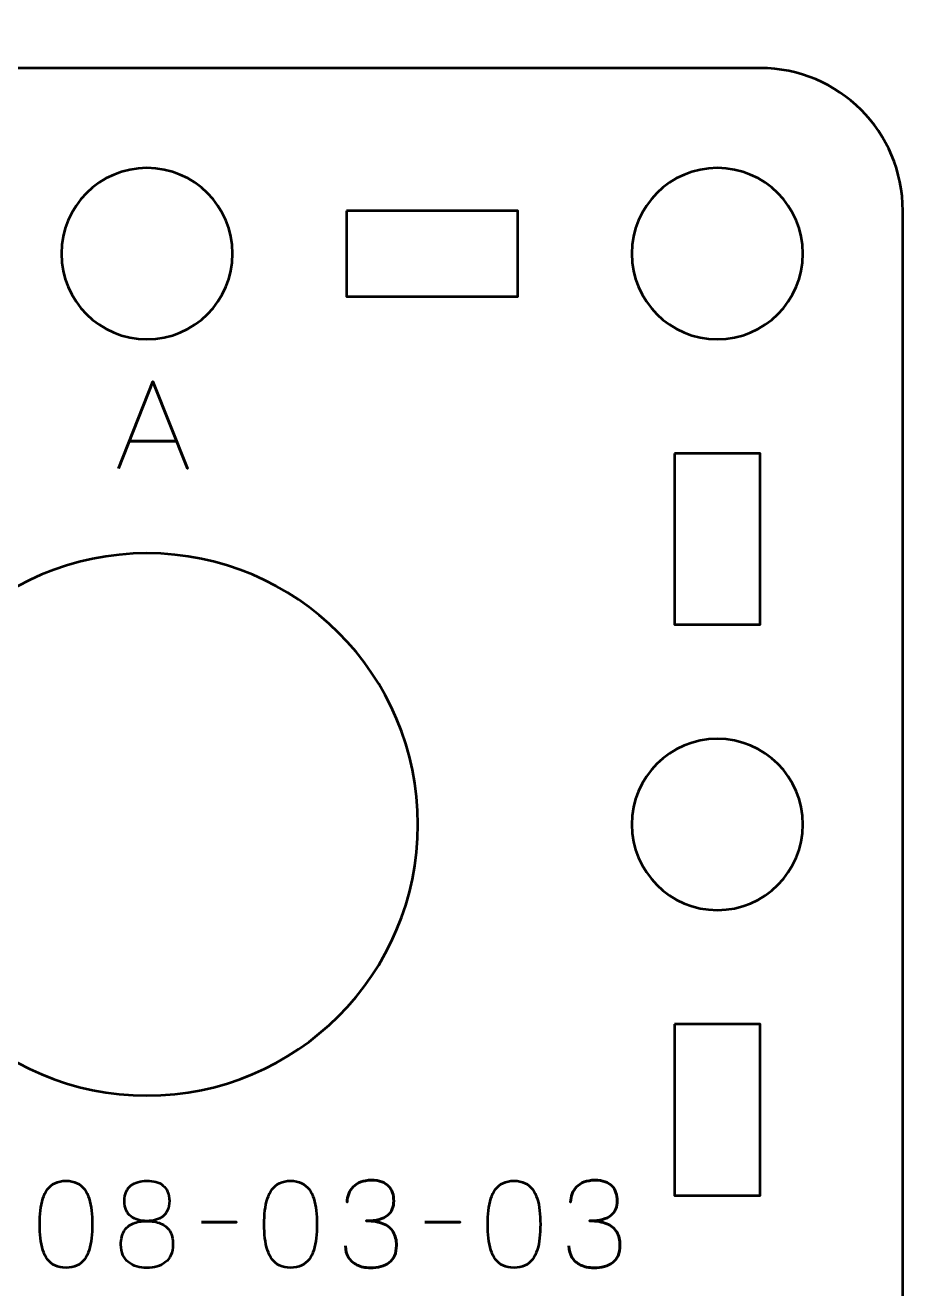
# Model space of a CAD drawing. Header units: centimetres. Extents: x -17.9 to -3.1, y -25.3 to -4.3.
# Drawn here: x -15.177 to -12.058, y -22.077 to -17.65 of the extents above; entities that cross this region are included whole.
import ezdxf

# ---------------------------------------------------------------- set-up
doc = ezdxf.new("R2010")
doc.units = ezdxf.units.CM
doc.header["$MEASUREMENT"] = 0
doc.layers.add('Layer 1', color=7, linetype='Continuous')

msp = doc.modelspace()

# ---------------------------------------------------------------- linework, layer by layer
at = {"layer": 'Layer 1', "color": 22, "lineweight": 53}
msp.add_open_spline([(-17.90003, -24.8499), (-17.90003, -24.8499), (-17.90003, -4.84994), (-17.90003, -4.84994), (-17.90003, -4.84994), (-17.90003, -4.57297), (-17.67694, -4.34998), (-17.39994, -4.34998), (-17.39994, -4.34998), (-17.39994, -4.34998), (-3.60007, -4.34998), (-3.60007, -4.34998), (-3.60007, -4.34998), (-3.32293, -4.34998), (-3.09997, -4.57297), (-3.09997, -4.84994), (-3.09997, -4.84994), (-3.09997, -4.84994), (-3.09997, -24.8499), (-3.09997, -24.8499), (-3.09997, -24.8499), (-3.09997, -25.1269), (-3.32293, -25.34999), (-3.60007, -25.34999), (-3.60007, -25.34999), (-3.60007, -25.34999), (-17.39994, -25.34999), (-17.39994, -25.34999), (-17.39994, -25.34999), (-17.67694, -25.34999), (-17.90003, -25.1269), (-17.90003, -24.8499)], degree=3, knots=[0, 0, 0, 0, 0.125, 0.125, 0.125, 0.125, 0.25, 0.25, 0.25, 0.25, 0.375, 0.375, 0.375, 0.375, 0.5, 0.5, 0.5, 0.5, 0.625, 0.625, 0.625, 0.625, 0.75, 0.75, 0.75, 0.75, 0.875, 0.875, 0.875, 0.875, 1, 1, 1, 1], dxfattribs=at)
at = {"layer": 'Layer 1', "color": 2, "lineweight": 53}
msp.add_open_spline([(-16.89993, -17.79997), (-16.89993, -17.79997), (-12.60006, -17.79997), (-12.60006, -17.79997), (-12.60006, -17.79997), (-12.32292, -17.79997), (-12.09996, -18.02306), (-12.09996, -18.30006), (-12.09996, -18.30006), (-12.09996, -18.30006), (-12.09996, -22.59993), (-12.09996, -22.59993), (-12.09996, -22.59993), (-12.09996, -22.87707), (-12.32292, -23.10003), (-12.60006, -23.10003), (-12.60006, -23.10003), (-12.60006, -23.10003), (-16.89993, -23.10003), (-16.89993, -23.10003), (-16.89993, -23.10003), (-17.17693, -23.10003), (-17.40002, -22.87707), (-17.40002, -22.59993), (-17.40002, -22.59993), (-17.40002, -22.59993), (-17.40002, -18.30006), (-17.40002, -18.30006), (-17.40002, -18.30006), (-17.40002, -18.02306), (-17.17693, -17.79997), (-16.89993, -17.79997)], degree=3, knots=[0, 0, 0, 0, 0.125, 0.125, 0.125, 0.125, 0.25, 0.25, 0.25, 0.25, 0.375, 0.375, 0.375, 0.375, 0.5, 0.5, 0.5, 0.5, 0.625, 0.625, 0.625, 0.625, 0.75, 0.75, 0.75, 0.75, 0.875, 0.875, 0.875, 0.875, 1, 1, 1, 1], dxfattribs=at)
at = {"layer": 'Layer 1', "lineweight": 53}
for points in [[(-14.44992, -18.45), (-14.44992, -18.61577), (-14.58429, -18.75), (-14.74992, -18.75), (-14.74992, -18.75), (-14.91569, -18.75), (-15.04992, -18.61577), (-15.04992, -18.45), (-15.04992, -18.45), (-15.04992, -18.28433), (-14.91569, -18.14999), (-14.74992, -18.14999), (-14.74992, -18.14999), (-14.58429, -18.14999), (-14.44992, -18.28433), (-14.44992, -18.45)], [(-12.44999, -18.45), (-12.44999, -18.61577), (-12.58432, -18.75), (-12.74999, -18.75), (-12.74999, -18.75), (-12.91562, -18.75), (-13.04999, -18.61577), (-13.04999, -18.45), (-13.04999, -18.45), (-13.04999, -18.28433), (-12.91562, -18.14999), (-12.74999, -18.14999), (-12.74999, -18.14999), (-12.58432, -18.14999), (-12.44999, -18.28433), (-12.44999, -18.45)], [(-14.05001, -18.30006), (-14.05001, -18.30006), (-13.45001, -18.30006), (-13.45001, -18.30006), (-13.45001, -18.30006), (-13.45001, -18.30006), (-13.45001, -18.60007), (-13.45001, -18.60007), (-13.45001, -18.60007), (-13.45001, -18.60007), (-14.05001, -18.60007), (-14.05001, -18.60007), (-14.05001, -18.60007), (-14.05001, -18.60007), (-14.05001, -18.30006), (-14.05001, -18.30006)], [(-12.90006, -19.15001), (-12.90006, -19.15001), (-12.60006, -19.15001), (-12.60006, -19.15001), (-12.60006, -19.15001), (-12.60006, -19.15001), (-12.60006, -19.75002), (-12.60006, -19.75002), (-12.60006, -19.75002), (-12.60006, -19.75002), (-12.90006, -19.75002), (-12.90006, -19.75002), (-12.90006, -19.75002), (-12.90006, -19.75002), (-12.90006, -19.15001), (-12.90006, -19.15001)], [(-12.44999, -20.45007), (-12.44999, -20.6157), (-12.58432, -20.75007), (-12.74999, -20.75007), (-12.74999, -20.75007), (-12.91562, -20.75007), (-13.04999, -20.6157), (-13.04999, -20.45007), (-13.04999, -20.45007), (-13.04999, -20.2843), (-12.91562, -20.15007), (-12.74999, -20.15007), (-12.74999, -20.15007), (-12.58432, -20.15007), (-12.44999, -20.2843), (-12.44999, -20.45007)], [(-12.90006, -21.14998), (-12.90006, -21.14998), (-12.60006, -21.14998), (-12.60006, -21.14998), (-12.60006, -21.14998), (-12.60006, -21.14998), (-12.60006, -21.74998), (-12.60006, -21.74998), (-12.60006, -21.74998), (-12.60006, -21.74998), (-12.90006, -21.74998), (-12.90006, -21.74998), (-12.90006, -21.74998), (-12.90006, -21.74998), (-12.90006, -21.14998), (-12.90006, -21.14998)]]:
    msp.add_open_spline(points, degree=3, knots=[0, 0, 0, 0, 0.25, 0.25, 0.25, 0.25, 0.5, 0.5, 0.5, 0.5, 0.75, 0.75, 0.75, 0.75, 1, 1, 1, 1], dxfattribs=at)
at = {"layer": 'Layer 1', "color": 30, "lineweight": 53}
for points, knots in [([(-14.85015, -19.20342), (-14.85015, -19.20342), (-14.72908, -18.8982), (-14.72908, -18.8982), (-14.72908, -18.8982), (-14.72908, -18.8982), (-14.60758, -19.20342), (-14.60758, -19.20342), (-14.60758, -19.20342), (-14.60758, -19.20342), (-14.72908, -18.8982), (-14.72908, -18.8982), (-14.72908, -18.8982), (-14.72908, -18.8982), (-14.85015, -19.20342), (-14.85015, -19.20342)], [0, 0, 0, 0, 0.25, 0.25, 0.25, 0.25, 0.5, 0.5, 0.5, 0.5, 0.75, 0.75, 0.75, 0.75, 1, 1, 1, 1]), ([(-14.81205, -19.10732), (-14.81205, -19.10732), (-14.64611, -19.10732), (-14.64611, -19.10732), (-14.64611, -19.10732), (-14.64611, -19.10732), (-14.81205, -19.10732), (-14.81205, -19.10732)], [0, 0, 0, 0, 0.5, 0.5, 0.5, 0.5, 1, 1, 1, 1]), ([(-15.03387, -22.00342), (-15.01906, -22.00335), (-15.00629, -22.00074), (-14.99563, -21.99566), (-14.99563, -21.99566), (-14.98505, -21.99058), (-14.97623, -21.98331), (-14.96918, -21.97407), (-14.96918, -21.97407), (-14.96219, -21.96476), (-14.95669, -21.95375), (-14.9526, -21.94105), (-14.9526, -21.94105), (-14.94857, -21.92835), (-14.94568, -21.91445), (-14.94406, -21.89921), (-14.94406, -21.89921), (-14.94236, -21.88397), (-14.94152, -21.86795), (-14.94159, -21.85102), (-14.94159, -21.85102), (-14.94152, -21.83416), (-14.94236, -21.81814), (-14.94406, -21.80297), (-14.94406, -21.80297), (-14.94568, -21.7878), (-14.94857, -21.77383), (-14.9526, -21.76113), (-14.9526, -21.76113), (-14.95669, -21.7485), (-14.96219, -21.7375), (-14.96918, -21.72811), (-14.96918, -21.72811), (-14.97623, -21.7188), (-14.98505, -21.71153), (-14.99563, -21.70645), (-14.99563, -21.70645), (-15.00629, -21.7013), (-15.01906, -21.69869), (-15.03387, -21.69862), (-15.03387, -21.69862), (-15.04869, -21.69869), (-15.06146, -21.7013), (-15.07212, -21.70645), (-15.07212, -21.70645), (-15.0827, -21.71153), (-15.09152, -21.7188), (-15.09857, -21.72811), (-15.09857, -21.72811), (-15.10556, -21.7375), (-15.11106, -21.7485), (-15.11515, -21.76113), (-15.11515, -21.76113), (-15.11918, -21.77383), (-15.12207, -21.7878), (-15.12369, -21.80297), (-15.12369, -21.80297), (-15.12538, -21.81814), (-15.12623, -21.83416), (-15.12616, -21.85102), (-15.12616, -21.85102), (-15.12623, -21.86795), (-15.12538, -21.88397), (-15.12369, -21.89921), (-15.12369, -21.89921), (-15.12207, -21.91445), (-15.11918, -21.92835), (-15.11515, -21.94105), (-15.11515, -21.94105), (-15.11106, -21.95375), (-15.10556, -21.96476), (-15.09857, -21.97407), (-15.09857, -21.97407), (-15.09152, -21.98331), (-15.0827, -21.99058), (-15.07212, -21.99566), (-15.07212, -21.99566), (-15.06146, -22.00074), (-15.04869, -22.00335), (-15.03387, -22.00342)], [0, 0, 0, 0, 0.05, 0.05, 0.05, 0.05, 0.1, 0.1, 0.1, 0.1, 0.15, 0.15, 0.15, 0.15, 0.2, 0.2, 0.2, 0.2, 0.25, 0.25, 0.25, 0.25, 0.3, 0.3, 0.3, 0.3, 0.35, 0.35, 0.35, 0.35, 0.4, 0.4, 0.4, 0.4, 0.45, 0.45, 0.45, 0.45, 0.5, 0.5, 0.5, 0.5, 0.55, 0.55, 0.55, 0.55, 0.6, 0.6, 0.6, 0.6, 0.65, 0.65, 0.65, 0.65, 0.7, 0.7, 0.7, 0.7, 0.75, 0.75, 0.75, 0.75, 0.8, 0.8, 0.8, 0.8, 0.85, 0.85, 0.85, 0.85, 0.9, 0.9, 0.9, 0.9, 0.95, 0.95, 0.95, 0.95, 1, 1, 1, 1]), ([(-15.03387, -22.00342), (-15.01906, -22.00335), (-15.00629, -22.00074), (-14.99563, -21.99566), (-14.99563, -21.99566), (-14.98505, -21.99058), (-14.97623, -21.98331), (-14.96918, -21.97407), (-14.96918, -21.97407), (-14.96219, -21.96476), (-14.95669, -21.95375), (-14.9526, -21.94105), (-14.9526, -21.94105), (-14.94857, -21.92835), (-14.94568, -21.91445), (-14.94406, -21.89921), (-14.94406, -21.89921), (-14.94236, -21.88397), (-14.94152, -21.86795), (-14.94159, -21.85102), (-14.94159, -21.85102), (-14.94152, -21.83416), (-14.94236, -21.81814), (-14.94406, -21.80297), (-14.94406, -21.80297), (-14.94568, -21.7878), (-14.94857, -21.77383), (-14.9526, -21.76113), (-14.9526, -21.76113), (-14.95669, -21.7485), (-14.96219, -21.7375), (-14.96918, -21.72811), (-14.96918, -21.72811), (-14.97623, -21.7188), (-14.98505, -21.71153), (-14.99563, -21.70645), (-14.99563, -21.70645), (-15.00629, -21.7013), (-15.01906, -21.69869), (-15.03387, -21.69862), (-15.03387, -21.69862), (-15.04869, -21.69869), (-15.06146, -21.7013), (-15.07212, -21.70645), (-15.07212, -21.70645), (-15.0827, -21.71153), (-15.09152, -21.7188), (-15.09857, -21.72811), (-15.09857, -21.72811), (-15.10556, -21.7375), (-15.11106, -21.7485), (-15.11515, -21.76113), (-15.11515, -21.76113), (-15.11918, -21.77383), (-15.12207, -21.7878), (-15.12369, -21.80297), (-15.12369, -21.80297), (-15.12538, -21.81814), (-15.12623, -21.83416), (-15.12616, -21.85102), (-15.12616, -21.85102), (-15.12623, -21.86795), (-15.12538, -21.88397), (-15.12369, -21.89921), (-15.12369, -21.89921), (-15.12207, -21.91445), (-15.11918, -21.92835), (-15.11515, -21.94105), (-15.11515, -21.94105), (-15.11106, -21.95375), (-15.10556, -21.96476), (-15.09857, -21.97407), (-15.09857, -21.97407), (-15.09152, -21.98331), (-15.0827, -21.99058), (-15.07212, -21.99566), (-15.07212, -21.99566), (-15.06146, -22.00074), (-15.04869, -22.00335), (-15.03387, -22.00342)], [0, 0, 0, 0, 0.05, 0.05, 0.05, 0.05, 0.1, 0.1, 0.1, 0.1, 0.15, 0.15, 0.15, 0.15, 0.2, 0.2, 0.2, 0.2, 0.25, 0.25, 0.25, 0.25, 0.3, 0.3, 0.3, 0.3, 0.35, 0.35, 0.35, 0.35, 0.4, 0.4, 0.4, 0.4, 0.45, 0.45, 0.45, 0.45, 0.5, 0.5, 0.5, 0.5, 0.55, 0.55, 0.55, 0.55, 0.6, 0.6, 0.6, 0.6, 0.65, 0.65, 0.65, 0.65, 0.7, 0.7, 0.7, 0.7, 0.75, 0.75, 0.75, 0.75, 0.8, 0.8, 0.8, 0.8, 0.85, 0.85, 0.85, 0.85, 0.9, 0.9, 0.9, 0.9, 0.95, 0.95, 0.95, 0.95, 1, 1, 1, 1]), ([(-14.75024, -21.83959), (-14.73938, -21.83959), (-14.72922, -21.83832), (-14.71969, -21.83578), (-14.71969, -21.83578), (-14.71024, -21.83317), (-14.70191, -21.82908), (-14.69465, -21.8235), (-14.69465, -21.8235), (-14.68745, -21.81793), (-14.68181, -21.81066), (-14.67771, -21.8017), (-14.67771, -21.8017), (-14.67362, -21.79281), (-14.67158, -21.78202), (-14.67151, -21.76932), (-14.67151, -21.76932), (-14.67158, -21.75662), (-14.67355, -21.74575), (-14.67743, -21.73672), (-14.67743, -21.73672), (-14.68131, -21.72769), (-14.68682, -21.72028), (-14.69387, -21.71457), (-14.69387, -21.71457), (-14.70093, -21.70892), (-14.70925, -21.70476), (-14.71885, -21.70215), (-14.71885, -21.70215), (-14.72837, -21.69954), (-14.73889, -21.69841), (-14.75024, -21.69862), (-14.75024, -21.69862), (-14.7616, -21.69876), (-14.77212, -21.70025), (-14.78164, -21.70286), (-14.78164, -21.70286), (-14.79124, -21.70554), (-14.79956, -21.70963), (-14.80662, -21.7152), (-14.80662, -21.7152), (-14.81367, -21.72078), (-14.81918, -21.72804), (-14.82306, -21.73693), (-14.82306, -21.73693), (-14.82694, -21.74589), (-14.82891, -21.75662), (-14.82898, -21.76932), (-14.82898, -21.76932), (-14.82891, -21.78202), (-14.82687, -21.79281), (-14.82277, -21.8017), (-14.82277, -21.8017), (-14.81868, -21.81066), (-14.81304, -21.81793), (-14.80577, -21.8235), (-14.80577, -21.8235), (-14.79857, -21.82908), (-14.79025, -21.83317), (-14.78079, -21.83578), (-14.78079, -21.83578), (-14.77127, -21.83832), (-14.76111, -21.83959), (-14.75024, -21.83959)], [0, 0, 0, 0, 0.0625, 0.0625, 0.0625, 0.0625, 0.125, 0.125, 0.125, 0.125, 0.1875, 0.1875, 0.1875, 0.1875, 0.25, 0.25, 0.25, 0.25, 0.3125, 0.3125, 0.3125, 0.3125, 0.375, 0.375, 0.375, 0.375, 0.4375, 0.4375, 0.4375, 0.4375, 0.5, 0.5, 0.5, 0.5, 0.5625, 0.5625, 0.5625, 0.5625, 0.625, 0.625, 0.625, 0.625, 0.6875, 0.6875, 0.6875, 0.6875, 0.75, 0.75, 0.75, 0.75, 0.8125, 0.8125, 0.8125, 0.8125, 0.875, 0.875, 0.875, 0.875, 0.9375, 0.9375, 0.9375, 0.9375, 1, 1, 1, 1]), ([(-14.75024, -21.83959), (-14.73938, -21.83959), (-14.72922, -21.83832), (-14.71969, -21.83578), (-14.71969, -21.83578), (-14.71024, -21.83317), (-14.70191, -21.82908), (-14.69465, -21.8235), (-14.69465, -21.8235), (-14.68745, -21.81793), (-14.68181, -21.81066), (-14.67771, -21.8017), (-14.67771, -21.8017), (-14.67362, -21.79281), (-14.67158, -21.78202), (-14.67151, -21.76932), (-14.67151, -21.76932), (-14.67158, -21.75662), (-14.67355, -21.74575), (-14.67743, -21.73672), (-14.67743, -21.73672), (-14.68131, -21.72769), (-14.68682, -21.72028), (-14.69387, -21.71457), (-14.69387, -21.71457), (-14.70093, -21.70892), (-14.70925, -21.70476), (-14.71885, -21.70215), (-14.71885, -21.70215), (-14.72837, -21.69954), (-14.73889, -21.69841), (-14.75024, -21.69862), (-14.75024, -21.69862), (-14.7616, -21.69876), (-14.77212, -21.70025), (-14.78164, -21.70286), (-14.78164, -21.70286), (-14.79124, -21.70554), (-14.79956, -21.70963), (-14.80662, -21.7152), (-14.80662, -21.7152), (-14.81367, -21.72078), (-14.81918, -21.72804), (-14.82306, -21.73693), (-14.82306, -21.73693), (-14.82694, -21.74589), (-14.82891, -21.75662), (-14.82898, -21.76932), (-14.82898, -21.76932), (-14.82891, -21.78202), (-14.82687, -21.79281), (-14.82277, -21.8017), (-14.82277, -21.8017), (-14.81868, -21.81066), (-14.81304, -21.81793), (-14.80577, -21.8235), (-14.80577, -21.8235), (-14.79857, -21.82908), (-14.79025, -21.83317), (-14.78079, -21.83578), (-14.78079, -21.83578), (-14.77127, -21.83832), (-14.76111, -21.83959), (-14.75024, -21.83959)], [0, 0, 0, 0, 0.0625, 0.0625, 0.0625, 0.0625, 0.125, 0.125, 0.125, 0.125, 0.1875, 0.1875, 0.1875, 0.1875, 0.25, 0.25, 0.25, 0.25, 0.3125, 0.3125, 0.3125, 0.3125, 0.375, 0.375, 0.375, 0.375, 0.4375, 0.4375, 0.4375, 0.4375, 0.5, 0.5, 0.5, 0.5, 0.5625, 0.5625, 0.5625, 0.5625, 0.625, 0.625, 0.625, 0.625, 0.6875, 0.6875, 0.6875, 0.6875, 0.75, 0.75, 0.75, 0.75, 0.8125, 0.8125, 0.8125, 0.8125, 0.875, 0.875, 0.875, 0.875, 0.9375, 0.9375, 0.9375, 0.9375, 1, 1, 1, 1]), ([(-14.24648, -22.00342), (-14.23167, -22.00335), (-14.2189, -22.00074), (-14.20824, -21.99566), (-14.20824, -21.99566), (-14.19766, -21.99058), (-14.18884, -21.98331), (-14.18179, -21.97407), (-14.18179, -21.97407), (-14.1748, -21.96476), (-14.1693, -21.95375), (-14.16521, -21.94105), (-14.16521, -21.94105), (-14.16118, -21.92835), (-14.15829, -21.91445), (-14.15667, -21.89921), (-14.15667, -21.89921), (-14.15497, -21.88397), (-14.15413, -21.86795), (-14.1542, -21.85102), (-14.1542, -21.85102), (-14.15413, -21.83416), (-14.15497, -21.81814), (-14.15667, -21.80297), (-14.15667, -21.80297), (-14.15829, -21.7878), (-14.16118, -21.77383), (-14.16521, -21.76113), (-14.16521, -21.76113), (-14.1693, -21.7485), (-14.1748, -21.7375), (-14.18179, -21.72811), (-14.18179, -21.72811), (-14.18884, -21.7188), (-14.19766, -21.71153), (-14.20824, -21.70645), (-14.20824, -21.70645), (-14.2189, -21.7013), (-14.23167, -21.69869), (-14.24648, -21.69862), (-14.24648, -21.69862), (-14.2613, -21.69869), (-14.27407, -21.7013), (-14.28473, -21.70645), (-14.28473, -21.70645), (-14.29531, -21.71153), (-14.30413, -21.7188), (-14.31118, -21.72811), (-14.31118, -21.72811), (-14.31817, -21.7375), (-14.32367, -21.7485), (-14.32776, -21.76113), (-14.32776, -21.76113), (-14.33179, -21.77383), (-14.33468, -21.7878), (-14.3363, -21.80297), (-14.3363, -21.80297), (-14.33799, -21.81814), (-14.33884, -21.83416), (-14.33877, -21.85102), (-14.33877, -21.85102), (-14.33884, -21.86795), (-14.33799, -21.88397), (-14.3363, -21.89921), (-14.3363, -21.89921), (-14.33468, -21.91445), (-14.33179, -21.92835), (-14.32776, -21.94105), (-14.32776, -21.94105), (-14.32367, -21.95375), (-14.31817, -21.96476), (-14.31118, -21.97407), (-14.31118, -21.97407), (-14.30413, -21.98331), (-14.29531, -21.99058), (-14.28473, -21.99566), (-14.28473, -21.99566), (-14.27407, -22.00074), (-14.2613, -22.00335), (-14.24648, -22.00342)], [0, 0, 0, 0, 0.05, 0.05, 0.05, 0.05, 0.1, 0.1, 0.1, 0.1, 0.15, 0.15, 0.15, 0.15, 0.2, 0.2, 0.2, 0.2, 0.25, 0.25, 0.25, 0.25, 0.3, 0.3, 0.3, 0.3, 0.35, 0.35, 0.35, 0.35, 0.4, 0.4, 0.4, 0.4, 0.45, 0.45, 0.45, 0.45, 0.5, 0.5, 0.5, 0.5, 0.55, 0.55, 0.55, 0.55, 0.6, 0.6, 0.6, 0.6, 0.65, 0.65, 0.65, 0.65, 0.7, 0.7, 0.7, 0.7, 0.75, 0.75, 0.75, 0.75, 0.8, 0.8, 0.8, 0.8, 0.85, 0.85, 0.85, 0.85, 0.9, 0.9, 0.9, 0.9, 0.95, 0.95, 0.95, 0.95, 1, 1, 1, 1]), ([(-14.24648, -22.00342), (-14.23167, -22.00335), (-14.2189, -22.00074), (-14.20824, -21.99566), (-14.20824, -21.99566), (-14.19766, -21.99058), (-14.18884, -21.98331), (-14.18179, -21.97407), (-14.18179, -21.97407), (-14.1748, -21.96476), (-14.1693, -21.95375), (-14.16521, -21.94105), (-14.16521, -21.94105), (-14.16118, -21.92835), (-14.15829, -21.91445), (-14.15667, -21.89921), (-14.15667, -21.89921), (-14.15497, -21.88397), (-14.15413, -21.86795), (-14.1542, -21.85102), (-14.1542, -21.85102), (-14.15413, -21.83416), (-14.15497, -21.81814), (-14.15667, -21.80297), (-14.15667, -21.80297), (-14.15829, -21.7878), (-14.16118, -21.77383), (-14.16521, -21.76113), (-14.16521, -21.76113), (-14.1693, -21.7485), (-14.1748, -21.7375), (-14.18179, -21.72811), (-14.18179, -21.72811), (-14.18884, -21.7188), (-14.19766, -21.71153), (-14.20824, -21.70645), (-14.20824, -21.70645), (-14.2189, -21.7013), (-14.23167, -21.69869), (-14.24648, -21.69862), (-14.24648, -21.69862), (-14.2613, -21.69869), (-14.27407, -21.7013), (-14.28473, -21.70645), (-14.28473, -21.70645), (-14.29531, -21.71153), (-14.30413, -21.7188), (-14.31118, -21.72811), (-14.31118, -21.72811), (-14.31817, -21.7375), (-14.32367, -21.7485), (-14.32776, -21.76113), (-14.32776, -21.76113), (-14.33179, -21.77383), (-14.33468, -21.7878), (-14.3363, -21.80297), (-14.3363, -21.80297), (-14.33799, -21.81814), (-14.33884, -21.83416), (-14.33877, -21.85102), (-14.33877, -21.85102), (-14.33884, -21.86795), (-14.33799, -21.88397), (-14.3363, -21.89921), (-14.3363, -21.89921), (-14.33468, -21.91445), (-14.33179, -21.92835), (-14.32776, -21.94105), (-14.32776, -21.94105), (-14.32367, -21.95375), (-14.31817, -21.96476), (-14.31118, -21.97407), (-14.31118, -21.97407), (-14.30413, -21.98331), (-14.29531, -21.99058), (-14.28473, -21.99566), (-14.28473, -21.99566), (-14.27407, -22.00074), (-14.2613, -22.00335), (-14.24648, -22.00342)], [0, 0, 0, 0, 0.05, 0.05, 0.05, 0.05, 0.1, 0.1, 0.1, 0.1, 0.15, 0.15, 0.15, 0.15, 0.2, 0.2, 0.2, 0.2, 0.25, 0.25, 0.25, 0.25, 0.3, 0.3, 0.3, 0.3, 0.35, 0.35, 0.35, 0.35, 0.4, 0.4, 0.4, 0.4, 0.45, 0.45, 0.45, 0.45, 0.5, 0.5, 0.5, 0.5, 0.55, 0.55, 0.55, 0.55, 0.6, 0.6, 0.6, 0.6, 0.65, 0.65, 0.65, 0.65, 0.7, 0.7, 0.7, 0.7, 0.75, 0.75, 0.75, 0.75, 0.8, 0.8, 0.8, 0.8, 0.85, 0.85, 0.85, 0.85, 0.9, 0.9, 0.9, 0.9, 0.95, 0.95, 0.95, 0.95, 1, 1, 1, 1]), ([(-14.05387, -21.9268), (-14.0538, -21.94204), (-14.05027, -21.9553), (-14.04329, -21.9668), (-14.04329, -21.9668), (-14.0363, -21.97823), (-14.02635, -21.98719), (-14.01337, -21.99361), (-14.01337, -21.99361), (-14.00039, -22.00003), (-13.9848, -22.00328), (-13.96666, -22.00342), (-13.96666, -22.00342), (-13.95305, -22.00342), (-13.9407, -22.00201), (-13.92948, -21.99905), (-13.92948, -21.99905), (-13.91833, -21.99608), (-13.90874, -21.9915), (-13.90062, -21.98522), (-13.90062, -21.98522), (-13.89251, -21.97894), (-13.8863, -21.97082), (-13.88186, -21.96095), (-13.88186, -21.96095), (-13.87748, -21.951), (-13.8753, -21.93907), (-13.87523, -21.9251), (-13.87523, -21.9251), (-13.87515, -21.90648), (-13.87896, -21.89074), (-13.88651, -21.87797), (-13.88651, -21.87797), (-13.89406, -21.8652), (-13.90578, -21.85561), (-13.92151, -21.84905), (-13.92151, -21.84905), (-13.93724, -21.84248), (-13.95742, -21.83917), (-13.9819, -21.83917), (-13.9819, -21.83917), (-13.96363, -21.83924), (-13.94832, -21.83755), (-13.93583, -21.83409), (-13.93583, -21.83409), (-13.92341, -21.83063), (-13.91347, -21.82576), (-13.90599, -21.81941), (-13.90599, -21.81941), (-13.89851, -21.81313), (-13.89308, -21.80565), (-13.88983, -21.79705), (-13.88983, -21.79705), (-13.88651, -21.78851), (-13.88489, -21.77913), (-13.88496, -21.7689), (-13.88496, -21.7689), (-13.88489, -21.75866), (-13.8863, -21.74921), (-13.88912, -21.74046), (-13.88912, -21.74046), (-13.89188, -21.73171), (-13.89639, -21.72402), (-13.90253, -21.71746), (-13.90253, -21.71746), (-13.90867, -21.7109), (-13.91678, -21.70575), (-13.92673, -21.70208), (-13.92673, -21.70208), (-13.93675, -21.69841), (-13.94896, -21.69658), (-13.96328, -21.69651), (-13.96328, -21.69651), (-13.97753, -21.69658), (-13.99002, -21.69869), (-14.0006, -21.70279), (-14.0006, -21.70279), (-14.01126, -21.70688), (-14.02, -21.71245), (-14.02706, -21.71958), (-14.02706, -21.71958), (-14.03404, -21.7267), (-14.03927, -21.73482), (-14.04272, -21.74399), (-14.04272, -21.74399), (-14.04625, -21.75316), (-14.04794, -21.7629), (-14.04794, -21.77313), (-14.04794, -21.77313), (-14.04794, -21.7629), (-14.04625, -21.75316), (-14.04272, -21.74399), (-14.04272, -21.74399), (-14.03927, -21.73482), (-14.03404, -21.7267), (-14.02706, -21.71958), (-14.02706, -21.71958), (-14.02, -21.71245), (-14.01126, -21.70688), (-14.0006, -21.70279), (-14.0006, -21.70279), (-13.99002, -21.69869), (-13.97753, -21.69658), (-13.96328, -21.69651), (-13.96328, -21.69651), (-13.94896, -21.69658), (-13.93675, -21.69841), (-13.92673, -21.70208), (-13.92673, -21.70208), (-13.91678, -21.70575), (-13.90867, -21.7109), (-13.90253, -21.71746), (-13.90253, -21.71746), (-13.89639, -21.72402), (-13.89188, -21.73171), (-13.88912, -21.74046), (-13.88912, -21.74046), (-13.8863, -21.74921), (-13.88489, -21.75866), (-13.88496, -21.7689), (-13.88496, -21.7689), (-13.88489, -21.77913), (-13.88651, -21.78851), (-13.88983, -21.79705), (-13.88983, -21.79705), (-13.89308, -21.80565), (-13.89851, -21.81313), (-13.90599, -21.81941), (-13.90599, -21.81941), (-13.91347, -21.82576), (-13.92341, -21.83063), (-13.93583, -21.83409), (-13.93583, -21.83409), (-13.94832, -21.83755), (-13.96363, -21.83924), (-13.9819, -21.83917), (-13.9819, -21.83917), (-13.95742, -21.83917), (-13.93724, -21.84248), (-13.92151, -21.84905), (-13.92151, -21.84905), (-13.90578, -21.85561), (-13.89406, -21.8652), (-13.88651, -21.87797), (-13.88651, -21.87797), (-13.87896, -21.89074), (-13.87515, -21.90648), (-13.87523, -21.9251), (-13.87523, -21.9251), (-13.8753, -21.93907), (-13.87748, -21.951), (-13.88186, -21.96095), (-13.88186, -21.96095), (-13.8863, -21.97082), (-13.89251, -21.97894), (-13.90062, -21.98522), (-13.90062, -21.98522), (-13.90874, -21.9915), (-13.91833, -21.99608), (-13.92948, -21.99905), (-13.92948, -21.99905), (-13.9407, -22.00201), (-13.95305, -22.00342), (-13.96666, -22.00342), (-13.96666, -22.00342), (-13.9848, -22.00328), (-14.00039, -22.00003), (-14.01337, -21.99361), (-14.01337, -21.99361), (-14.02635, -21.98719), (-14.0363, -21.97823), (-14.04329, -21.9668), (-14.04329, -21.9668), (-14.05027, -21.9553), (-14.0538, -21.94204), (-14.05387, -21.9268)], [0, 0, 0, 0, 0.0227273, 0.0227273, 0.0227273, 0.0227273, 0.0454545, 0.0454545, 0.0454545, 0.0454545, 0.0681818, 0.0681818, 0.0681818, 0.0681818, 0.0909091, 0.0909091, 0.0909091, 0.0909091, 0.1136364, 0.1136364, 0.1136364, 0.1136364, 0.1363636, 0.1363636, 0.1363636, 0.1363636, 0.1590909, 0.1590909, 0.1590909, 0.1590909, 0.1818182, 0.1818182, 0.1818182, 0.1818182, 0.2045455, 0.2045455, 0.2045455, 0.2045455, 0.2272727, 0.2272727, 0.2272727, 0.2272727, 0.25, 0.25, 0.25, 0.25, 0.2727273, 0.2727273, 0.2727273, 0.2727273, 0.2954545, 0.2954545, 0.2954545, 0.2954545, 0.3181818, 0.3181818, 0.3181818, 0.3181818, 0.3409091, 0.3409091, 0.3409091, 0.3409091, 0.3636364, 0.3636364, 0.3636364, 0.3636364, 0.3863636, 0.3863636, 0.3863636, 0.3863636, 0.4090909, 0.4090909, 0.4090909, 0.4090909, 0.4318182, 0.4318182, 0.4318182, 0.4318182, 0.4545455, 0.4545455, 0.4545455, 0.4545455, 0.4772727, 0.4772727, 0.4772727, 0.4772727, 0.5, 0.5, 0.5, 0.5, 0.5227273, 0.5227273, 0.5227273, 0.5227273, 0.5454545, 0.5454545, 0.5454545, 0.5454545, 0.5681818, 0.5681818, 0.5681818, 0.5681818, 0.5909091, 0.5909091, 0.5909091, 0.5909091, 0.6136364, 0.6136364, 0.6136364, 0.6136364, 0.6363636, 0.6363636, 0.6363636, 0.6363636, 0.6590909, 0.6590909, 0.6590909, 0.6590909, 0.6818182, 0.6818182, 0.6818182, 0.6818182, 0.7045455, 0.7045455, 0.7045455, 0.7045455, 0.7272727, 0.7272727, 0.7272727, 0.7272727, 0.75, 0.75, 0.75, 0.75, 0.7727273, 0.7727273, 0.7727273, 0.7727273, 0.7954545, 0.7954545, 0.7954545, 0.7954545, 0.8181818, 0.8181818, 0.8181818, 0.8181818, 0.8409091, 0.8409091, 0.8409091, 0.8409091, 0.8636364, 0.8636364, 0.8636364, 0.8636364, 0.8863636, 0.8863636, 0.8863636, 0.8863636, 0.9090909, 0.9090909, 0.9090909, 0.9090909, 0.9318182, 0.9318182, 0.9318182, 0.9318182, 0.9545455, 0.9545455, 0.9545455, 0.9545455, 0.9772727, 0.9772727, 0.9772727, 0.9772727, 1, 1, 1, 1]), ([(-13.4629, -22.00342), (-13.44809, -22.00335), (-13.43532, -22.00074), (-13.42466, -21.99566), (-13.42466, -21.99566), (-13.41408, -21.99058), (-13.40526, -21.98331), (-13.39821, -21.97407), (-13.39821, -21.97407), (-13.39122, -21.96476), (-13.38572, -21.95375), (-13.38163, -21.94105), (-13.38163, -21.94105), (-13.3776, -21.92835), (-13.37471, -21.91445), (-13.37309, -21.89921), (-13.37309, -21.89921), (-13.37139, -21.88397), (-13.37055, -21.86795), (-13.37062, -21.85102), (-13.37062, -21.85102), (-13.37055, -21.83416), (-13.37139, -21.81814), (-13.37309, -21.80297), (-13.37309, -21.80297), (-13.37471, -21.7878), (-13.3776, -21.77383), (-13.38163, -21.76113), (-13.38163, -21.76113), (-13.38572, -21.7485), (-13.39122, -21.7375), (-13.39821, -21.72811), (-13.39821, -21.72811), (-13.40526, -21.7188), (-13.41408, -21.71153), (-13.42466, -21.70645), (-13.42466, -21.70645), (-13.43532, -21.7013), (-13.44809, -21.69869), (-13.4629, -21.69862), (-13.4629, -21.69862), (-13.47772, -21.69869), (-13.49049, -21.7013), (-13.50115, -21.70645), (-13.50115, -21.70645), (-13.51173, -21.71153), (-13.52055, -21.7188), (-13.5276, -21.72811), (-13.5276, -21.72811), (-13.53459, -21.7375), (-13.54009, -21.7485), (-13.54418, -21.76113), (-13.54418, -21.76113), (-13.54821, -21.77383), (-13.5511, -21.7878), (-13.55272, -21.80297), (-13.55272, -21.80297), (-13.55441, -21.81814), (-13.55526, -21.83416), (-13.55519, -21.85102), (-13.55519, -21.85102), (-13.55526, -21.86795), (-13.55441, -21.88397), (-13.55272, -21.89921), (-13.55272, -21.89921), (-13.5511, -21.91445), (-13.54821, -21.92835), (-13.54418, -21.94105), (-13.54418, -21.94105), (-13.54009, -21.95375), (-13.53459, -21.96476), (-13.5276, -21.97407), (-13.5276, -21.97407), (-13.52055, -21.98331), (-13.51173, -21.99058), (-13.50115, -21.99566), (-13.50115, -21.99566), (-13.49049, -22.00074), (-13.47772, -22.00335), (-13.4629, -22.00342)], [0, 0, 0, 0, 0.05, 0.05, 0.05, 0.05, 0.1, 0.1, 0.1, 0.1, 0.15, 0.15, 0.15, 0.15, 0.2, 0.2, 0.2, 0.2, 0.25, 0.25, 0.25, 0.25, 0.3, 0.3, 0.3, 0.3, 0.35, 0.35, 0.35, 0.35, 0.4, 0.4, 0.4, 0.4, 0.45, 0.45, 0.45, 0.45, 0.5, 0.5, 0.5, 0.5, 0.55, 0.55, 0.55, 0.55, 0.6, 0.6, 0.6, 0.6, 0.65, 0.65, 0.65, 0.65, 0.7, 0.7, 0.7, 0.7, 0.75, 0.75, 0.75, 0.75, 0.8, 0.8, 0.8, 0.8, 0.85, 0.85, 0.85, 0.85, 0.9, 0.9, 0.9, 0.9, 0.95, 0.95, 0.95, 0.95, 1, 1, 1, 1]), ([(-13.4629, -22.00342), (-13.44809, -22.00335), (-13.43532, -22.00074), (-13.42466, -21.99566), (-13.42466, -21.99566), (-13.41408, -21.99058), (-13.40526, -21.98331), (-13.39821, -21.97407), (-13.39821, -21.97407), (-13.39122, -21.96476), (-13.38572, -21.95375), (-13.38163, -21.94105), (-13.38163, -21.94105), (-13.3776, -21.92835), (-13.37471, -21.91445), (-13.37309, -21.89921), (-13.37309, -21.89921), (-13.37139, -21.88397), (-13.37055, -21.86795), (-13.37062, -21.85102), (-13.37062, -21.85102), (-13.37055, -21.83416), (-13.37139, -21.81814), (-13.37309, -21.80297), (-13.37309, -21.80297), (-13.37471, -21.7878), (-13.3776, -21.77383), (-13.38163, -21.76113), (-13.38163, -21.76113), (-13.38572, -21.7485), (-13.39122, -21.7375), (-13.39821, -21.72811), (-13.39821, -21.72811), (-13.40526, -21.7188), (-13.41408, -21.71153), (-13.42466, -21.70645), (-13.42466, -21.70645), (-13.43532, -21.7013), (-13.44809, -21.69869), (-13.4629, -21.69862), (-13.4629, -21.69862), (-13.47772, -21.69869), (-13.49049, -21.7013), (-13.50115, -21.70645), (-13.50115, -21.70645), (-13.51173, -21.71153), (-13.52055, -21.7188), (-13.5276, -21.72811), (-13.5276, -21.72811), (-13.53459, -21.7375), (-13.54009, -21.7485), (-13.54418, -21.76113), (-13.54418, -21.76113), (-13.54821, -21.77383), (-13.5511, -21.7878), (-13.55272, -21.80297), (-13.55272, -21.80297), (-13.55441, -21.81814), (-13.55526, -21.83416), (-13.55519, -21.85102), (-13.55519, -21.85102), (-13.55526, -21.86795), (-13.55441, -21.88397), (-13.55272, -21.89921), (-13.55272, -21.89921), (-13.5511, -21.91445), (-13.54821, -21.92835), (-13.54418, -21.94105), (-13.54418, -21.94105), (-13.54009, -21.95375), (-13.53459, -21.96476), (-13.5276, -21.97407), (-13.5276, -21.97407), (-13.52055, -21.98331), (-13.51173, -21.99058), (-13.50115, -21.99566), (-13.50115, -21.99566), (-13.49049, -22.00074), (-13.47772, -22.00335), (-13.4629, -22.00342)], [0, 0, 0, 0, 0.05, 0.05, 0.05, 0.05, 0.1, 0.1, 0.1, 0.1, 0.15, 0.15, 0.15, 0.15, 0.2, 0.2, 0.2, 0.2, 0.25, 0.25, 0.25, 0.25, 0.3, 0.3, 0.3, 0.3, 0.35, 0.35, 0.35, 0.35, 0.4, 0.4, 0.4, 0.4, 0.45, 0.45, 0.45, 0.45, 0.5, 0.5, 0.5, 0.5, 0.55, 0.55, 0.55, 0.55, 0.6, 0.6, 0.6, 0.6, 0.65, 0.65, 0.65, 0.65, 0.7, 0.7, 0.7, 0.7, 0.75, 0.75, 0.75, 0.75, 0.8, 0.8, 0.8, 0.8, 0.85, 0.85, 0.85, 0.85, 0.9, 0.9, 0.9, 0.9, 0.95, 0.95, 0.95, 0.95, 1, 1, 1, 1]), ([(-13.27029, -21.9268), (-13.27022, -21.94204), (-13.26669, -21.9553), (-13.25971, -21.9668), (-13.25971, -21.9668), (-13.25272, -21.97823), (-13.24277, -21.98719), (-13.22979, -21.99361), (-13.22979, -21.99361), (-13.21681, -22.00003), (-13.20122, -22.00328), (-13.18308, -22.00342), (-13.18308, -22.00342), (-13.16947, -22.00342), (-13.15712, -22.00201), (-13.1459, -21.99905), (-13.1459, -21.99905), (-13.13475, -21.99608), (-13.12516, -21.9915), (-13.11704, -21.98522), (-13.11704, -21.98522), (-13.10893, -21.97894), (-13.10272, -21.97082), (-13.09828, -21.96095), (-13.09828, -21.96095), (-13.0939, -21.951), (-13.09172, -21.93907), (-13.09165, -21.9251), (-13.09165, -21.9251), (-13.09157, -21.90648), (-13.09538, -21.89074), (-13.10293, -21.87797), (-13.10293, -21.87797), (-13.11048, -21.8652), (-13.1222, -21.85561), (-13.13793, -21.84905), (-13.13793, -21.84905), (-13.15366, -21.84248), (-13.17384, -21.83917), (-13.19832, -21.83917), (-13.19832, -21.83917), (-13.18005, -21.83924), (-13.16474, -21.83755), (-13.15225, -21.83409), (-13.15225, -21.83409), (-13.13983, -21.83063), (-13.12989, -21.82576), (-13.12241, -21.81941), (-13.12241, -21.81941), (-13.11493, -21.81313), (-13.1095, -21.80565), (-13.10625, -21.79705), (-13.10625, -21.79705), (-13.10293, -21.78851), (-13.10131, -21.77913), (-13.10138, -21.7689), (-13.10138, -21.7689), (-13.10131, -21.75866), (-13.10272, -21.74921), (-13.10554, -21.74046), (-13.10554, -21.74046), (-13.1083, -21.73171), (-13.11281, -21.72402), (-13.11895, -21.71746), (-13.11895, -21.71746), (-13.12509, -21.7109), (-13.1332, -21.70575), (-13.14315, -21.70208), (-13.14315, -21.70208), (-13.15317, -21.69841), (-13.16538, -21.69658), (-13.1797, -21.69651), (-13.1797, -21.69651), (-13.19395, -21.69658), (-13.20644, -21.69869), (-13.21702, -21.70279), (-13.21702, -21.70279), (-13.22768, -21.70688), (-13.23642, -21.71245), (-13.24348, -21.71958), (-13.24348, -21.71958), (-13.25046, -21.7267), (-13.25569, -21.73482), (-13.25914, -21.74399), (-13.25914, -21.74399), (-13.26267, -21.75316), (-13.26436, -21.7629), (-13.26436, -21.77313), (-13.26436, -21.77313), (-13.26436, -21.7629), (-13.26267, -21.75316), (-13.25914, -21.74399), (-13.25914, -21.74399), (-13.25569, -21.73482), (-13.25046, -21.7267), (-13.24348, -21.71958), (-13.24348, -21.71958), (-13.23642, -21.71245), (-13.22768, -21.70688), (-13.21702, -21.70279), (-13.21702, -21.70279), (-13.20644, -21.69869), (-13.19395, -21.69658), (-13.1797, -21.69651), (-13.1797, -21.69651), (-13.16538, -21.69658), (-13.15317, -21.69841), (-13.14315, -21.70208), (-13.14315, -21.70208), (-13.1332, -21.70575), (-13.12509, -21.7109), (-13.11895, -21.71746), (-13.11895, -21.71746), (-13.11281, -21.72402), (-13.1083, -21.73171), (-13.10554, -21.74046), (-13.10554, -21.74046), (-13.10272, -21.74921), (-13.10131, -21.75866), (-13.10138, -21.7689), (-13.10138, -21.7689), (-13.10131, -21.77913), (-13.10293, -21.78851), (-13.10625, -21.79705), (-13.10625, -21.79705), (-13.1095, -21.80565), (-13.11493, -21.81313), (-13.12241, -21.81941), (-13.12241, -21.81941), (-13.12989, -21.82576), (-13.13983, -21.83063), (-13.15225, -21.83409), (-13.15225, -21.83409), (-13.16474, -21.83755), (-13.18005, -21.83924), (-13.19832, -21.83917), (-13.19832, -21.83917), (-13.17384, -21.83917), (-13.15366, -21.84248), (-13.13793, -21.84905), (-13.13793, -21.84905), (-13.1222, -21.85561), (-13.11048, -21.8652), (-13.10293, -21.87797), (-13.10293, -21.87797), (-13.09538, -21.89074), (-13.09157, -21.90648), (-13.09165, -21.9251), (-13.09165, -21.9251), (-13.09172, -21.93907), (-13.0939, -21.951), (-13.09828, -21.96095), (-13.09828, -21.96095), (-13.10272, -21.97082), (-13.10893, -21.97894), (-13.11704, -21.98522), (-13.11704, -21.98522), (-13.12516, -21.9915), (-13.13475, -21.99608), (-13.1459, -21.99905), (-13.1459, -21.99905), (-13.15712, -22.00201), (-13.16947, -22.00342), (-13.18308, -22.00342), (-13.18308, -22.00342), (-13.20122, -22.00328), (-13.21681, -22.00003), (-13.22979, -21.99361), (-13.22979, -21.99361), (-13.24277, -21.98719), (-13.25272, -21.97823), (-13.25971, -21.9668), (-13.25971, -21.9668), (-13.26669, -21.9553), (-13.27022, -21.94204), (-13.27029, -21.9268)], [0, 0, 0, 0, 0.0227273, 0.0227273, 0.0227273, 0.0227273, 0.0454545, 0.0454545, 0.0454545, 0.0454545, 0.0681818, 0.0681818, 0.0681818, 0.0681818, 0.0909091, 0.0909091, 0.0909091, 0.0909091, 0.1136364, 0.1136364, 0.1136364, 0.1136364, 0.1363636, 0.1363636, 0.1363636, 0.1363636, 0.1590909, 0.1590909, 0.1590909, 0.1590909, 0.1818182, 0.1818182, 0.1818182, 0.1818182, 0.2045455, 0.2045455, 0.2045455, 0.2045455, 0.2272727, 0.2272727, 0.2272727, 0.2272727, 0.25, 0.25, 0.25, 0.25, 0.2727273, 0.2727273, 0.2727273, 0.2727273, 0.2954545, 0.2954545, 0.2954545, 0.2954545, 0.3181818, 0.3181818, 0.3181818, 0.3181818, 0.3409091, 0.3409091, 0.3409091, 0.3409091, 0.3636364, 0.3636364, 0.3636364, 0.3636364, 0.3863636, 0.3863636, 0.3863636, 0.3863636, 0.4090909, 0.4090909, 0.4090909, 0.4090909, 0.4318182, 0.4318182, 0.4318182, 0.4318182, 0.4545455, 0.4545455, 0.4545455, 0.4545455, 0.4772727, 0.4772727, 0.4772727, 0.4772727, 0.5, 0.5, 0.5, 0.5, 0.5227273, 0.5227273, 0.5227273, 0.5227273, 0.5454545, 0.5454545, 0.5454545, 0.5454545, 0.5681818, 0.5681818, 0.5681818, 0.5681818, 0.5909091, 0.5909091, 0.5909091, 0.5909091, 0.6136364, 0.6136364, 0.6136364, 0.6136364, 0.6363636, 0.6363636, 0.6363636, 0.6363636, 0.6590909, 0.6590909, 0.6590909, 0.6590909, 0.6818182, 0.6818182, 0.6818182, 0.6818182, 0.7045455, 0.7045455, 0.7045455, 0.7045455, 0.7272727, 0.7272727, 0.7272727, 0.7272727, 0.75, 0.75, 0.75, 0.75, 0.7727273, 0.7727273, 0.7727273, 0.7727273, 0.7954545, 0.7954545, 0.7954545, 0.7954545, 0.8181818, 0.8181818, 0.8181818, 0.8181818, 0.8409091, 0.8409091, 0.8409091, 0.8409091, 0.8636364, 0.8636364, 0.8636364, 0.8636364, 0.8863636, 0.8863636, 0.8863636, 0.8863636, 0.9090909, 0.9090909, 0.9090909, 0.9090909, 0.9318182, 0.9318182, 0.9318182, 0.9318182, 0.9545455, 0.9545455, 0.9545455, 0.9545455, 0.9772727, 0.9772727, 0.9772727, 0.9772727, 1, 1, 1, 1]), ([(-14.75024, -22.00342), (-14.73754, -22.00342), (-14.72569, -22.00194), (-14.71468, -21.99883), (-14.71468, -21.99883), (-14.70368, -21.99573), (-14.69401, -21.99086), (-14.68562, -21.98423), (-14.68562, -21.98423), (-14.67729, -21.97767), (-14.67073, -21.9692), (-14.666, -21.95876), (-14.666, -21.95876), (-14.66127, -21.94839), (-14.65888, -21.9359), (-14.65881, -21.92129), (-14.65881, -21.92129), (-14.65895, -21.90189), (-14.66276, -21.88616), (-14.67031, -21.87416), (-14.67031, -21.87416), (-14.67785, -21.8621), (-14.68844, -21.85335), (-14.70206, -21.84778), (-14.70206, -21.84778), (-14.71574, -21.84227), (-14.73176, -21.83952), (-14.75024, -21.83959), (-14.75024, -21.83959), (-14.76866, -21.83952), (-14.78475, -21.84227), (-14.79829, -21.84778), (-14.79829, -21.84778), (-14.81191, -21.85335), (-14.82242, -21.8621), (-14.8299, -21.87416), (-14.8299, -21.87416), (-14.83738, -21.88616), (-14.84119, -21.90189), (-14.84126, -21.92129), (-14.84126, -21.92129), (-14.84119, -21.9359), (-14.83879, -21.94839), (-14.83406, -21.95876), (-14.83406, -21.95876), (-14.82934, -21.9692), (-14.82285, -21.97767), (-14.81445, -21.98423), (-14.81445, -21.98423), (-14.80612, -21.99086), (-14.79653, -21.99573), (-14.78552, -21.99883), (-14.78552, -21.99883), (-14.77459, -22.00194), (-14.7628, -22.00342), (-14.75024, -22.00342)], [0, 0, 0, 0, 0.0714286, 0.0714286, 0.0714286, 0.0714286, 0.1428571, 0.1428571, 0.1428571, 0.1428571, 0.2142857, 0.2142857, 0.2142857, 0.2142857, 0.2857143, 0.2857143, 0.2857143, 0.2857143, 0.3571429, 0.3571429, 0.3571429, 0.3571429, 0.4285714, 0.4285714, 0.4285714, 0.4285714, 0.5, 0.5, 0.5, 0.5, 0.5714286, 0.5714286, 0.5714286, 0.5714286, 0.6428571, 0.6428571, 0.6428571, 0.6428571, 0.7142857, 0.7142857, 0.7142857, 0.7142857, 0.7857143, 0.7857143, 0.7857143, 0.7857143, 0.8571429, 0.8571429, 0.8571429, 0.8571429, 0.9285714, 0.9285714, 0.9285714, 0.9285714, 1, 1, 1, 1]), ([(-14.75024, -22.00342), (-14.73754, -22.00342), (-14.72569, -22.00194), (-14.71468, -21.99883), (-14.71468, -21.99883), (-14.70368, -21.99573), (-14.69401, -21.99086), (-14.68562, -21.98423), (-14.68562, -21.98423), (-14.67729, -21.97767), (-14.67073, -21.9692), (-14.666, -21.95876), (-14.666, -21.95876), (-14.66127, -21.94839), (-14.65888, -21.9359), (-14.65881, -21.92129), (-14.65881, -21.92129), (-14.65895, -21.90189), (-14.66276, -21.88616), (-14.67031, -21.87416), (-14.67031, -21.87416), (-14.67785, -21.8621), (-14.68844, -21.85335), (-14.70206, -21.84778), (-14.70206, -21.84778), (-14.71574, -21.84227), (-14.73176, -21.83952), (-14.75024, -21.83959), (-14.75024, -21.83959), (-14.76866, -21.83952), (-14.78475, -21.84227), (-14.79829, -21.84778), (-14.79829, -21.84778), (-14.81191, -21.85335), (-14.82242, -21.8621), (-14.8299, -21.87416), (-14.8299, -21.87416), (-14.83738, -21.88616), (-14.84119, -21.90189), (-14.84126, -21.92129), (-14.84126, -21.92129), (-14.84119, -21.9359), (-14.83879, -21.94839), (-14.83406, -21.95876), (-14.83406, -21.95876), (-14.82934, -21.9692), (-14.82285, -21.97767), (-14.81445, -21.98423), (-14.81445, -21.98423), (-14.80612, -21.99086), (-14.79653, -21.99573), (-14.78552, -21.99883), (-14.78552, -21.99883), (-14.77459, -22.00194), (-14.7628, -22.00342), (-14.75024, -22.00342)], [0, 0, 0, 0, 0.0714286, 0.0714286, 0.0714286, 0.0714286, 0.1428571, 0.1428571, 0.1428571, 0.1428571, 0.2142857, 0.2142857, 0.2142857, 0.2142857, 0.2857143, 0.2857143, 0.2857143, 0.2857143, 0.3571429, 0.3571429, 0.3571429, 0.3571429, 0.4285714, 0.4285714, 0.4285714, 0.4285714, 0.5, 0.5, 0.5, 0.5, 0.5714286, 0.5714286, 0.5714286, 0.5714286, 0.6428571, 0.6428571, 0.6428571, 0.6428571, 0.7142857, 0.7142857, 0.7142857, 0.7142857, 0.7857143, 0.7857143, 0.7857143, 0.7857143, 0.8571429, 0.8571429, 0.8571429, 0.8571429, 0.9285714, 0.9285714, 0.9285714, 0.9285714, 1, 1, 1, 1]), ([(-14.5589, -21.84382), (-14.5589, -21.84382), (-14.43571, -21.84382), (-14.43571, -21.84382), (-14.43571, -21.84382), (-14.43571, -21.84382), (-14.5589, -21.84382), (-14.5589, -21.84382)], [0, 0, 0, 0, 0.5, 0.5, 0.5, 0.5, 1, 1, 1, 1]), ([(-13.77532, -21.84382), (-13.77532, -21.84382), (-13.65213, -21.84382), (-13.65213, -21.84382), (-13.65213, -21.84382), (-13.65213, -21.84382), (-13.77532, -21.84382), (-13.77532, -21.84382)], [0, 0, 0, 0, 0.5, 0.5, 0.5, 0.5, 1, 1, 1, 1])]:
    msp.add_open_spline(points, degree=3, knots=knots, dxfattribs=at)
at = {"layer": 'Layer 1', "color": 250, "lineweight": 53}
msp.add_open_spline([(-14.74999, -19.5), (-14.2254, -19.5), (-13.79999, -19.92541), (-13.79999, -20.45), (-13.79999, -20.45), (-13.79999, -20.97459), (-14.2254, -21.4), (-14.74999, -21.4), (-14.74999, -21.4), (-15.27458, -21.4), (-15.69999, -20.97459), (-15.69999, -20.45), (-15.69999, -20.45), (-15.69999, -19.92541), (-15.27458, -19.5), (-14.74999, -19.5)], degree=3, knots=[0, 0, 0, 0, 0.25, 0.25, 0.25, 0.25, 0.5, 0.5, 0.5, 0.5, 0.75, 0.75, 0.75, 0.75, 1, 1, 1, 1], dxfattribs=at)

doc.saveas('drawing.dxf')
